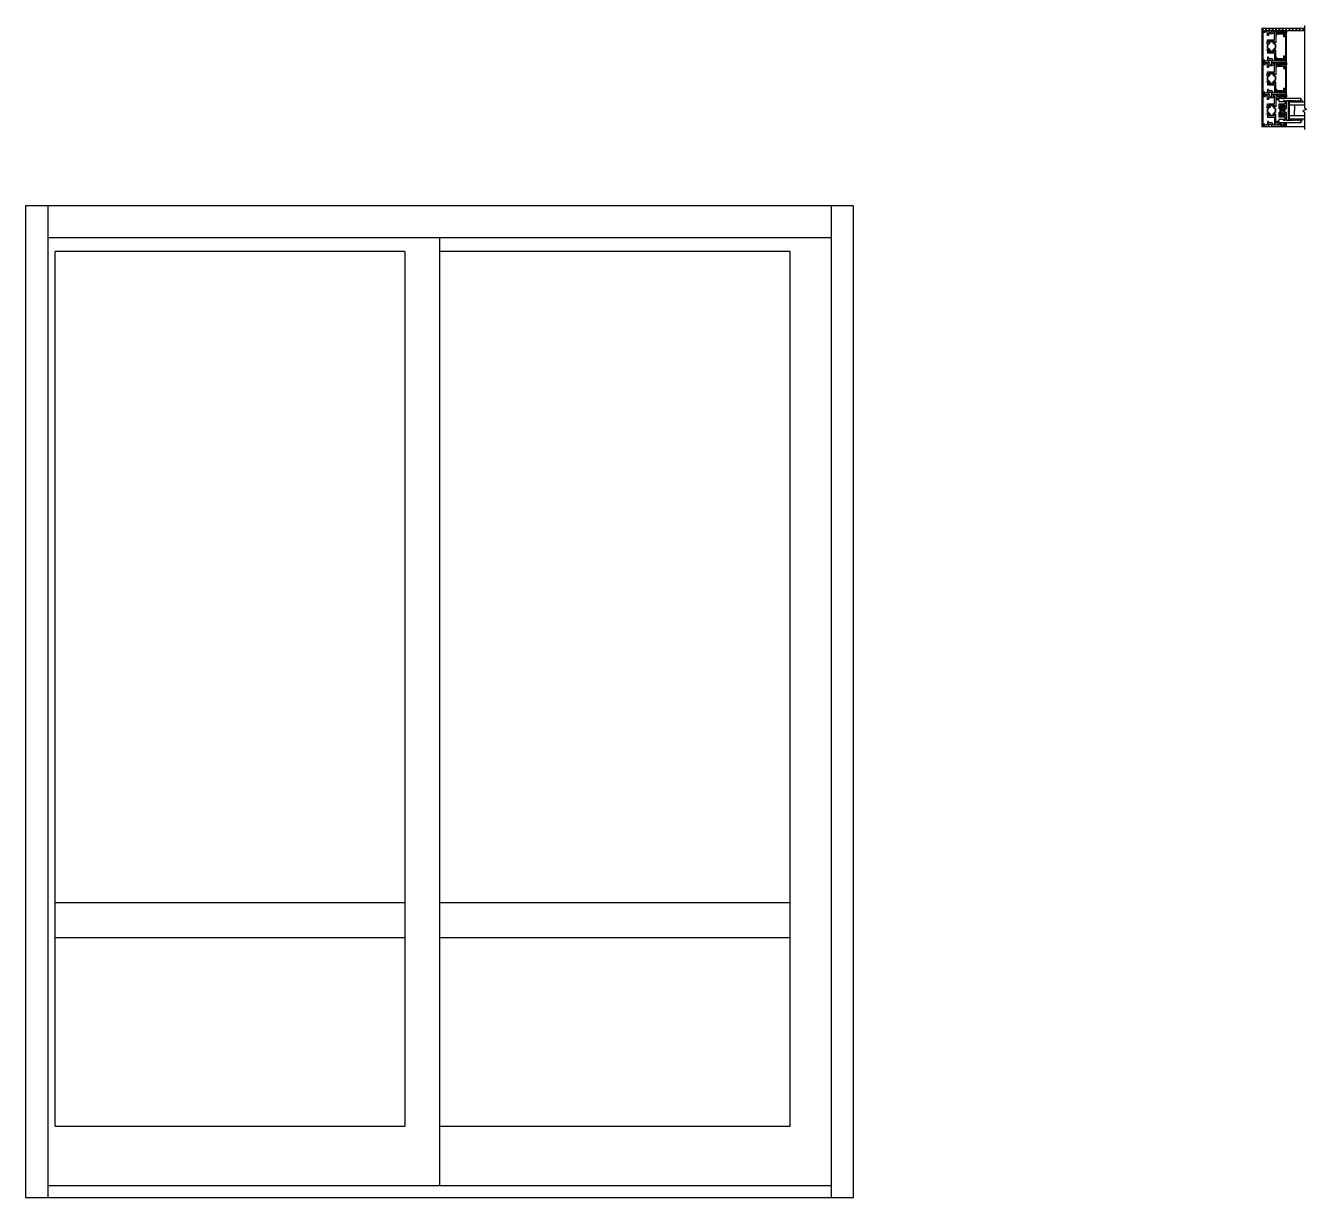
# Model space of a CAD drawing. Extents: x -81 to 107, y -69 to 26.
# Drawn here: x -81.2 to -4.9, y -69.5 to 0.3 of the extents above; entities that cross this region are included whole.
import ezdxf

# ---------------------------------------------------------------- set-up
doc = ezdxf.new("R2010")
doc.units = 0
doc.header["$LTSCALE"] = 0.25
doc.header["$MEASUREMENT"] = 0
doc.linetypes.add('HIDDEN', pattern=[0.375, 0.25, -0.125])
doc.layers.get('0').update_dxf_attribs({"linetype": 'CONTINUOUS'})
for name, color, linetype in [('DIM', 7, 'CONTINUOUS'), ('ELEV_VENT', 5, 'CONTINUOUS'), ('FRAME', 1, 'CONTINUOUS'), ('GLASS-VINYL', 7, 'CONTINUOUS'), ('SEAL', 7, 'CONTINUOUS'), ('SILL-PAN', 7, 'CONTINUOUS'), ('VENT', 5, 'CONTINUOUS')]:
    doc.layers.add(name, color=color, linetype=linetype)

# ---------------------------------------------------------------- blocks, each defined once
blk = doc.blocks.new('3710 Jamb Filler')
blk.add_lwpolyline([(-0.12, 0.774, 0.414214), (-0.15, 0.804), (-0.27, 0.804, 0.414214), (-0.28, 0.794), (-0.28, 0.789), (-0.53, 0.789), (-0.53, 0.794, 0.414214), (-0.54, 0.804), (-0.585, 0.804, 0.414214), (-0.615, 0.774), (-0.615, 0.674, 0.414214), (-0.605, 0.664), (-0.575, 0.664, 0.414214), (-0.565, 0.674), (-0.565, 0.739), (-0.17, 0.739), (-0.17, 0.601, 0.414214), (-0.16, 0.591), (-0.05, 0.591), (-0.05, -0.591), (-0.16, -0.591, 0.414214), (-0.17, -0.601), (-0.17, -0.739), (-0.565, -0.739), (-0.565, -0.674, 0.414214), (-0.575, -0.664), (-0.605, -0.664, 0.414214), (-0.615, -0.674), (-0.615, -0.774, 0.414214), (-0.585, -0.804), (-0.54, -0.804, 0.414214), (-0.53, -0.794), (-0.53, -0.789), (-0.28, -0.789), (-0.28, -0.794, 0.414214), (-0.27, -0.804), (-0.15, -0.804, 0.414214), (-0.12, -0.774), (-0.12, -0.641), (-0.084, -0.641), (-0.019, -0.754, 0.767327), (0, -0.749), (0, 0.749, 0.767327), (-0.019, 0.754), (-0.084, 0.641), (-0.12, 0.641)], format="xyb", close=True)
blk = doc.blocks.new('3073 FIXED STILE')
at = {"linetype": 'Continuous'}
h = blk.add_hatch(dxfattribs=at)
h.set_pattern_fill('PLAST', scale=0.4, angle=-45, style=0)
h.set_pattern_definition([(315, (-24.43819, 6.21396), (0.07071068, 0.07071068), []), (315, (-24.42935, 6.2228), (0.07071068, 0.07071068), []), (315, (-24.42051, 6.23164), (0.07071068, 0.07071068), [])])
edge = h.paths.add_edge_path()
edge.add_line((0, 0.125), (0, -0.125))
edge.add_line((0, -0.125), (-0.027, -0.125))
edge.add_arc((-0.027, -0.15), 0.025, 90, 274.58122)
edge.add_line((-0.025, -0.175), (0, -0.175))
edge.add_line((0, -0.175), (0, -0.282))
edge.add_arc((-0.031, -0.282), 0.031, 270, 360, ccw=False)
edge.add_line((-0.031, -0.313), (-0.281, -0.313))
edge.add_arc((-0.281, -0.282), 0.031, 180, 270, ccw=False)
edge.add_line((-0.312, -0.282), (-0.312, -0.175))
edge.add_line((-0.312, -0.175), (-0.287, -0.175))
edge.add_arc((-0.287, -0.15), 0.025, 270, 445.41878)
edge.add_line((-0.285, -0.125), (-0.312, -0.125))
edge.add_line((-0.312, -0.125), (-0.312, 0.125))
edge.add_line((-0.312, 0.125), (-0.287, 0.125))
edge.add_arc((-0.287, 0.15), 0.025, 270, 445.41878)
edge.add_arc((-0.283, 0.205), 0.0297, 188.98642, 265.41878, ccw=False)
edge.add_line((-0.312, 0.2), (-0.312, 0.282))
edge.add_arc((-0.281, 0.282), 0.031, 90, 180, ccw=False)
edge.add_line((-0.281, 0.313), (-0.031, 0.313))
edge.add_arc((-0.031, 0.282), 0.031, 0, 90, ccw=False)
edge.add_line((0, 0.282), (0, 0.175))
edge.add_line((0, 0.175), (-0.025, 0.175))
edge.add_arc((-0.025, 0.15), 0.025, 90, 269.99542)
edge.add_line((-0.025, 0.125), (0, 0.125))
at = {"color": 7}
blk.add_line((-0.312, 0.125), (-0.312, 0), dxfattribs=at)
for points in [[(-0.312, 0.2, 0.414214), (-0.287, 0.175, -0.414214), (-0.262, 0.15), (-0.262, 0.149, -0.414214), (-0.286, 0.125), (-0.406, 0.125), (-0.406, 0.595), (-0.749, 0.595), (-0.749, 0.565), (-0.769, 0.565), (-0.829, 0.595), (-0.849, 0.595), (-0.849, 0.565), (-0.869, 0.565), (-0.929, 0.595), (-0.949, 0.595), (-0.949, 0.565), (-0.969, 0.565), (-1.029, 0.595), (-1.049, 0.595), (-1.049, 0.565), (-1.069, 0.565), (-1.129, 0.595), (-1.149, 0.595), (-1.149, 0.565), (-1.218, 0.565, -0.414214), (-1.249, 0.596), (-1.249, 0.681), (-1.27, 0.681, -0.414214), (-1.285, 0.696), (-1.285, 0.698, -0.414214), (-1.27, 0.713), (0.151, 0.713), (0.157, 0.713, -0.414214), (0.187, 0.683), (0.187, 0.682, -0.414214), (0.156, 0.651), (0.062, 0.651), (0.062, 0.544), (-0.25, 0.544), (-0.25, 0.594), (-0.312, 0.594), (-0.312, 0.375), (0.062, 0.375), (0.062, 0.156, -0.414214), (0.031, 0.125), (-0.026, 0.125, -0.414214), (-0.05, 0.149), (-0.05, 0.151, -0.414214), (-0.026, 0.175), (-0.025, 0.175, 0.414214), (0, 0.2), (0, 0.282, 0.414214), (-0.031, 0.313), (-0.281, 0.313, 0.414214), (-0.312, 0.282)], [(-1.285, -0.696, -0.414214), (-1.27, -0.681), (-1.249, -0.681), (-1.249, -0.596, -0.414214), (-1.218, -0.565), (-1.149, -0.565), (-1.149, -0.595), (-1.129, -0.595), (-1.069, -0.565), (-1.049, -0.565), (-1.049, -0.595), (-1.029, -0.595), (-0.969, -0.565), (-0.949, -0.565), (-0.949, -0.595), (-0.929, -0.595), (-0.869, -0.565), (-0.849, -0.565), (-0.849, -0.595), (-0.829, -0.595), (-0.769, -0.565), (-0.749, -0.565), (-0.749, -0.595), (-0.406, -0.595), (-0.406, -0.125), (-0.286, -0.125, -0.414214), (-0.262, -0.149), (-0.262, -0.15, -0.414214), (-0.287, -0.175, 0.414214), (-0.312, -0.2), (-0.312, -0.282, 0.414214), (-0.281, -0.313), (-0.031, -0.313, 0.414214), (0, -0.282), (0, -0.2, 0.414214), (-0.025, -0.175), (-0.026, -0.175, -0.414214), (-0.05, -0.151), (-0.05, -0.149, -0.414214), (-0.026, -0.125), (0.031, -0.125, -0.414214), (0.062, -0.156), (0.062, -0.375), (-0.312, -0.375), (-0.312, -0.594), (-0.25, -0.594), (-0.25, -0.544), (0.062, -0.544), (0.062, -0.651), (0.156, -0.651, -0.414214), (0.187, -0.682), (0.187, -0.683, -0.414214), (0.157, -0.713), (0.151, -0.713), (-1.27, -0.713, -0.414214), (-1.285, -0.698)]]:
    blk.add_lwpolyline(points, format="xyb", close=True)
blk.add_lwpolyline([(0, 0.125), (0, -0.125), (-0.027, -0.125, 1.0408), (-0.025, -0.175), (0, -0.175), (0, -0.282, -0.414214), (-0.031, -0.313), (-0.281, -0.313, -0.414214), (-0.312, -0.282), (-0.312, -0.175), (-0.287, -0.175, 0.9608), (-0.285, -0.125), (-0.312, -0.125), (-0.312, 0.125), (-0.287, 0.125, 0.9608), (-0.285, 0.175, -0.346439), (-0.312, 0.2), (-0.312, 0.282, -0.414214), (-0.281, 0.313), (-0.031, 0.313, -0.414214), (0, 0.282), (0, 0.175), (-0.025, 0.175, 0.99996), (-0.025, 0.125)], format="xyb", close=True, dxfattribs=at)
blk = doc.blocks.new('3711-JAMB')
h = blk.add_hatch(color=7)
h.dxf.hatch_style = 1
edge = h.paths.add_edge_path(flags=16)
edge.add_arc((-0.976, -0.753), 0.0472, -50.00025, 0, ccw=False)
edge.add_line((-0.945, -0.789), (-1.041, -0.87))
edge.add_arc((-1.011, -0.906), 0.0472, 129.99975, 180)
edge.add_line((-1.058, -0.906), (-1.058, -1.002))
edge.add_arc((-1.011, -1.002), 0.0472, 180, 230.00025)
edge.add_line((-1.041, -1.038), (-0.945, -1.119))
edge.add_arc((-0.976, -1.155), 0.0472, 0, 50.00025, ccw=False)
edge.add_line((-0.928, -1.155), (-0.928, -1.165))
edge.add_arc((-0.893, -1.165), 0.0355, 180.79845, 270)
edge.add_line((-0.893, -1.2), (-0.853, -1.2))
edge.add_arc((-0.853, -1.165), 0.0355, 270, 359.20155)
edge.add_line((-0.818, -1.165), (-0.818, -1.155))
edge.add_arc((-0.77, -1.155), 0.0472, 129.99975, 180, ccw=False)
edge.add_line((-0.801, -1.119), (-0.705, -1.038))
edge.add_arc((-0.735, -1.002), 0.0472, 309.99975, 360)
edge.add_line((-0.688, -1.002), (-0.688, -0.906))
edge.add_arc((-0.735, -0.906), 0.0472, 360, 410.00025)
edge.add_line((-0.705, -0.87), (-0.801, -0.789))
edge.add_arc((-0.77, -0.753), 0.0472, 180, 230.00025, ccw=False)
edge.add_line((-0.818, -0.753), (-0.818, -0.743))
edge.add_arc((-0.853, -0.743), 0.0355, 0.79846, 90)
edge.add_line((-0.853, -0.708), (-0.893, -0.708))
edge.add_arc((-0.893, -0.743), 0.0355, 90, 179.20155)
edge.add_line((-0.928, -0.743), (-0.928, -0.753))
edge = h.paths.add_edge_path()
edge.add_arc((-0.719, -0.744), 0.0302, 149.99987, 229.99985)
edge.add_line((-0.738, -0.767), (-0.644, -0.847))
edge.add_arc((-0.663, -0.87), 0.0302, 0, 49.99985, ccw=False)
edge.add_line((-0.633, -0.87), (-0.633, -1.038))
edge.add_arc((-0.663, -1.038), 0.0302, 310.00015, 360, ccw=False)
edge.add_line((-0.644, -1.061), (-0.738, -1.141))
edge.add_arc((-0.719, -1.164), 0.0302, 130.00015, 210.00013)
edge.add_line((-0.745, -1.179), (-0.712, -1.237))
edge.add_arc((-0.722, -1.243), 0.0119, 0, 30.00013, ccw=False)
edge.add_line((-0.71, -1.243), (-0.71, -1.257))
edge.add_arc((-0.722, -1.257), 0.0119, -89.93104, 0.06896, ccw=False)
edge.add_line((-0.722, -1.269), (-0.765, -1.269))
edge.add_arc((-0.765, -1.259), 0.00991, 216.8699, 270, ccw=False)
edge.add_line((-0.773, -1.265), (-0.973, -1.265))
edge.add_arc((-0.981, -1.259), 0.00991, 270, 323.1301, ccw=False)
edge.add_line((-0.981, -1.269), (-1.024, -1.269))
edge.add_arc((-1.024, -1.257), 0.0119, 180, 270, ccw=False)
edge.add_line((-1.036, -1.257), (-1.036, -1.243))
edge.add_arc((-1.024, -1.243), 0.0119, 149.99987, 180, ccw=False)
edge.add_line((-1.034, -1.237), (-1.001, -1.179))
edge.add_arc((-1.027, -1.164), 0.0302, 329.99987, 409.99985)
edge.add_line((-1.008, -1.141), (-1.102, -1.061))
edge.add_arc((-1.083, -1.038), 0.0302, 180, 229.99985, ccw=False)
edge.add_line((-1.113, -1.038), (-1.113, -0.87))
edge.add_arc((-1.083, -0.87), 0.0302, 130.00015, 180, ccw=False)
edge.add_line((-1.102, -0.847), (-1.008, -0.767))
edge.add_arc((-1.027, -0.744), 0.0302, 310.00015, 390.00013)
edge.add_line((-1.001, -0.729), (-1.034, -0.671))
edge.add_arc((-1.024, -0.665), 0.0119, 180, 210.00013, ccw=False)
edge.add_line((-1.036, -0.665), (-1.036, -0.651))
edge.add_arc((-1.024, -0.651), 0.0119, 90, 180, ccw=False)
edge.add_line((-1.024, -0.639), (-0.981, -0.639))
edge.add_arc((-0.981, -0.649), 0.00991, 36.8699, 90, ccw=False)
edge.add_line((-0.973, -0.643), (-0.773, -0.643))
edge.add_arc((-0.765, -0.649), 0.00991, 90, 143.1301, ccw=False)
edge.add_line((-0.765, -0.639), (-0.722, -0.639))
edge.add_arc((-0.722, -0.651), 0.0119, -0.06896, 89.93104, ccw=False)
edge.add_line((-0.71, -0.651), (-0.71, -0.665))
edge.add_arc((-0.722, -0.665), 0.0119, -30.00013, 0, ccw=False)
edge.add_line((-0.712, -0.671), (-0.745, -0.729))
for points in [[(-1.037, -0.21), (-1.039, -0.21, 0.414214), (-1.049, -0.22), (-1.049, -0.294, -0.414214), (-1.059, -0.304), (-1.114, -0.304, -0.414214), (-1.124, -0.294), (-1.124, -0.175), (-1.138, -0.175), (-1.138, -0.085, 0.414214), (-1.148, -0.075), (-1.255, -0.075, 0.414214), (-1.265, -0.085), (-1.265, -0.125, -0.414214), (-1.275, -0.135), (-1.323, -0.135, -0.414214), (-1.333, -0.125), (-1.333, -0.01, -0.414214), (-1.323, 0), (-1.026, 0, -0.546624), (-1.011, -0.023), (-1.062, -0.121, 0.546624), (-1.053, -0.135), (-0.885, -0.135, 0.414214), (-0.875, -0.125), (-0.875, -0.01, -0.414214), (-0.865, 0), (0, 0, -0.414214), (0.01, -0.01), (0.01, -0.125, -0.414214), (-0.03, -0.165), (-0.09, -0.165, -0.414214), (-0.11, -0.145, -0.414214), (-0.09, -0.125), (-0.07, -0.125, 0.414214), (-0.045, -0.1), (-0.045, -0.1, 0.414214), (-0.07, -0.075), (-0.331, -0.075, 0.414214), (-0.355, -0.1), (-0.355, -0.1, 0.414214), (-0.331, -0.125), (-0.31, -0.125, -0.414214), (-0.29, -0.145), (-0.29, -0.145, -0.414214), (-0.309, -0.165), (-0.37, -0.165, -0.414214), (-0.41, -0.125), (-0.41, -0.075), (-0.455, -0.075), (-0.455, -0.14, -0.414214), (-0.48, -0.165), (-0.48, -0.165, -0.414214), (-0.505, -0.141), (-0.505, -0.075), (-0.615, -0.075), (-0.615, -0.737), (-0.736, -0.737, -0.585524), (-0.742, -0.725), (-0.708, -0.665, 0.137872), (-0.706, -0.659), (-0.706, -0.651, 0.414214), (-0.718, -0.639), (-1.032, -0.639, -0.213422), (-1.04, -0.635, 0.6885), (-1.061, -0.643), (-1.061, -0.649, 0.065543), (-1.061, -0.652), (-1.04, -0.728, 0.267949), (-1.032, -0.736), (-1.028, -0.737, -0.57735), (-1.024, -0.751), (-1.038, -0.765, -0.176327), (-1.046, -0.768), (-1.139, -0.777, -0.548619), (-1.151, -0.761), (-1.131, -0.705, -0.263725), (-1.122, -0.698, 0.359508), (-1.112, -0.686), (-1.112, -0.651, 0.414214), (-1.124, -0.639), (-1.124, -0.564), (-0.7, -0.564, 0.414214), (-0.69, -0.554), (-0.69, -0.085, 0.414214), (-0.7, -0.075), (-0.79, -0.075, 0.414214), (-0.8, -0.085), (-0.8, -0.15, -0.414214), (-0.86, -0.21), (-1.039, -0.21)], [(-1.037, -1.698), (-1.039, -1.698, -0.414214), (-1.049, -1.688), (-1.049, -1.614, 0.414214), (-1.059, -1.604), (-1.114, -1.604, 0.414214), (-1.124, -1.614), (-1.124, -1.733), (-1.138, -1.733), (-1.138, -1.823, -0.414214), (-1.148, -1.833), (-1.255, -1.833, -0.414214), (-1.265, -1.823), (-1.265, -1.783, 0.414214), (-1.275, -1.773), (-1.323, -1.773, 0.414214), (-1.333, -1.783), (-1.333, -1.898, 0.414214), (-1.323, -1.908), (-1.026, -1.908, 0.546624), (-1.011, -1.885), (-1.062, -1.787, -0.546624), (-1.053, -1.773), (-0.885, -1.773, -0.414214), (-0.875, -1.783), (-0.875, -1.898, 0.414214), (-0.865, -1.908), (0, -1.908, 0.414214), (0.01, -1.898), (0.01, -1.783, 0.414214), (-0.03, -1.743), (-0.09, -1.743, 0.414214), (-0.11, -1.763, 0.414214), (-0.09, -1.783), (-0.07, -1.783, -0.414214), (-0.045, -1.808), (-0.045, -1.808, -0.414214), (-0.07, -1.833), (-0.331, -1.833, -0.414214), (-0.355, -1.808), (-0.355, -1.808, -0.414214), (-0.331, -1.783), (-0.31, -1.783, 0.414214), (-0.29, -1.763), (-0.29, -1.763, 0.414214), (-0.309, -1.743), (-0.37, -1.743, 0.414214), (-0.41, -1.783), (-0.41, -1.833), (-0.455, -1.833), (-0.455, -1.768, 0.414214), (-0.48, -1.743), (-0.48, -1.743, 0.414214), (-0.505, -1.767), (-0.505, -1.833), (-0.615, -1.833), (-0.615, -1.171), (-0.736, -1.171, 0.585524), (-0.742, -1.183), (-0.708, -1.243, -0.137872), (-0.706, -1.249), (-0.706, -1.257, -0.414214), (-0.718, -1.269), (-1.032, -1.269, 0.213422), (-1.04, -1.273, -0.6885), (-1.061, -1.265), (-1.061, -1.259, -0.065543), (-1.061, -1.256), (-1.04, -1.18, -0.267949), (-1.032, -1.172), (-1.028, -1.171, 0.57735), (-1.024, -1.157), (-1.038, -1.143, 0.176327), (-1.046, -1.14), (-1.139, -1.131, 0.548619), (-1.151, -1.147), (-1.131, -1.203, 0.263725), (-1.122, -1.21, -0.359508), (-1.112, -1.222), (-1.112, -1.257, -0.414214), (-1.124, -1.269), (-1.124, -1.344), (-0.7, -1.344, -0.414214), (-0.69, -1.354), (-0.69, -1.823, -0.414214), (-0.7, -1.833), (-0.79, -1.833, -0.414214), (-0.8, -1.823), (-0.8, -1.758, 0.414214), (-0.86, -1.698), (-1.039, -1.698)]]:
    blk.add_lwpolyline(points, format="xyb")
at = {"color": 7}
blk.add_lwpolyline([(-0.745, -0.729, 0.36397), (-0.738, -0.767), (-0.644, -0.847, -0.221694), (-0.633, -0.87), (-0.633, -1.038, -0.221694), (-0.644, -1.061), (-0.738, -1.141, 0.36397), (-0.745, -1.179), (-0.712, -1.237, -0.131653), (-0.71, -1.243), (-0.71, -1.257, -0.414214), (-0.722, -1.269), (-0.765, -1.269, -0.236068), (-0.773, -1.265), (-0.973, -1.265, -0.236068), (-0.981, -1.269), (-1.024, -1.269, -0.414214), (-1.036, -1.257), (-1.036, -1.243, -0.131653), (-1.034, -1.237), (-1.001, -1.179, 0.36397), (-1.008, -1.141), (-1.102, -1.061, -0.221694), (-1.113, -1.038), (-1.113, -0.87, -0.221694), (-1.102, -0.847), (-1.008, -0.767, 0.36397), (-1.001, -0.729), (-1.034, -0.671, -0.131653), (-1.036, -0.665), (-1.036, -0.651, -0.414214), (-1.024, -0.639), (-0.981, -0.639, -0.236068), (-0.973, -0.643), (-0.773, -0.643, -0.236068), (-0.765, -0.639), (-0.722, -0.639, -0.414214), (-0.71, -0.651), (-0.71, -0.665, -0.131653), (-0.712, -0.671)], format="xyb", close=True, dxfattribs=at)
blk = doc.blocks.new('*U154')
for points in [[(-0.135, 0.031), (-0.135, 0.013, 0.414214), (-0.128, 0.006), (0.035, 0.006)], [(-0.129, 0.028), (-0.129, 0.016, 0.414214), (-0.126, 0.012), (0.126, 0.012, 0.414214), (0.129, 0.016), (0.129, 0.028)], [(-0.07, 0.038, 0.414214), (-0.063, 0.045), (-0.063, 0.068)], [(-0.035, 0.006), (-0.035, 0), (0.035, 0), (0.041, 0.006), (0.128, 0.006, 0.414214), (0.135, 0.013), (0.135, 0.031)]]:
    blk.add_lwpolyline(points, format="xyb")
blk.add_lwpolyline([(0.041, 0.012), (0.035, 0.006), (0.035, 0.012)])
for points, weights, degree, knots in [([(-0.135, 0.031), (-0.135, 0.038), (-0.128, 0.038), (-0.099, 0.038), (-0.07, 0.038)], [1, 0.707106873747, 1, 1, 1], 2, [0, 0, 0, 1.570796, 1.570796, 2.570796, 2.570796, 2.570796]), ([(-0.129, 0.028), (-0.129, 0.03), (-0.128, 0.031), (-0.127, 0.032), (-0.126, 0.032), (-0.028, 0.032), (0.07, 0.032), (0.098, 0.032), (0.126, 0.032), (0.129, 0.032), (0.129, 0.028)], [1, 0.923879507465, 1, 0.923879507465, 1, 1, 1, 1, 1, 0.707106873747, 1], 2, [0, 0, 0, 0.785398, 0.785398, 1.570797, 1.570797, 2.570797, 2.570797, 3.570797, 3.570797, 5.141593, 5.141593, 5.141593]), ([(0.07, 0.038), (0.089, 0.038), (0.109, 0.038), (0.128, 0.038), (0.13, 0.038), (0.132, 0.037), (0.133, 0.036)], [1, 1, 1, 1, 0.949253004976, 0.949253004976, 1], 3, [2.90668, 2.90668, 2.90668, 2.90668, 3.90668, 3.90668, 3.90668, 4.692079, 4.692079, 4.692079, 4.692079])]:
    blk.add_rational_spline(points, weights, degree=degree, knots=knots)
for points, knots in [([(-0.063, 0.068), (-0.067, 0.094), (-0.147, 0.149), (0, 0.171), (0.157, 0.149), (0.067, 0.094), (0.063, 0.068)], [0, 0, 0, 0, 0.0788466, 0.167942, 0.2570375, 0.335884, 0.335884, 0.335884, 0.335884]), ([(-0.057, 0.069), (-0.061, 0.094), (-0.088, 0.115), (-0.1, 0.138), (-0.099, 0.14), (0, 0.169), (0.095, 0.146), (0.102, 0.14), (0.104, 0.135), (0.1, 0.128), (0.083, 0.109), (0.072, 0.098), (0.061, 0.081), (0.058, 0.075), (0.057, 0.069)], [2.5712303, 2.5712303, 2.5712303, 2.5712303, 2.6347872, 2.6347872, 2.6774866, 2.6774866, 2.7903183, 2.8239397, 2.8239397, 2.8575611, 2.8575611, 2.8911826, 2.8911826, 2.9071143, 2.9071143, 2.9071143, 2.9071143])]:
    blk.add_open_spline(points, degree=3, knots=knots)
for points, weights in [([(-0.07, 0.032), (-0.062, 0.032), (-0.057, 0.037), (-0.057, 0.045)], [1, 0.804737854124, 0.804737854124, 1]), ([(0.057, 0.045), (0.057, 0.042), (0.058, 0.038), (0.061, 0.036)], [1, 0.94925295377, 0.94925295377, 1]), ([(0.061, 0.036), (0.063, 0.033), (0.067, 0.032), (0.07, 0.032)], [1, 0.94925295377, 0.94925295377, 1]), ([(0.063, 0.045), (0.063, 0.041), (0.066, 0.038), (0.07, 0.038)], [1, 0.804737854124, 0.804737854124, 1]), ([(0.133, 0.036), (0.134, 0.035), (0.135, 0.033), (0.135, 0.031)], [1, 0.949253004976, 0.949253004976, 1])]:
    blk.add_rational_spline(points, weights, degree=3)
for points in [[(-0.057, 0.068), (-0.057, 0.069), (-0.057, 0.069), (-0.057, 0.069)], [(-0.057, 0.045), (-0.057, 0.053), (-0.057, 0.061), (-0.057, 0.068)], [(0.057, 0.069), (0.057, 0.069), (0.057, 0.069), (0.057, 0.068)], [(0.057, 0.068), (0.057, 0.061), (0.057, 0.053), (0.057, 0.045)], [(0.063, 0.068), (0.063, 0.06), (0.063, 0.053), (0.063, 0.045)]]:
    blk.add_open_spline(points, degree=3)

msp = doc.modelspace()

# ---------------------------------------------------------------- linework, layer by layer
at = {"color": 7}
for p, q in [((-5.056, -4.483), (-5.968, -4.483)), ((-5.655, -4.483), (-5.655, -4.796)), ((-5.056, -5.108), (-5.968, -5.108)), ((-5.655, -5.108), (-5.655, -4.796))]:
    msp.add_line(p, q, dxfattribs=at)
msp.add_lwpolyline([(-5.056, -4.296), (-5.968, -4.296), (-5.968, -4.796), (-5.968, -5.296), (-5.056, -5.296)], dxfattribs=at)
for centre, start, end in [((-5.29, -4.277), 350.75896, 85.37734), ((-5.29, -5.314), 274.62266, 9.24104)]:
    msp.add_arc(centre, 0.116, start, end)
at = {"layer": 'DIM'}
for p, q in [((-7.599, 0.114), (-5.056, 0.114)), ((-7.599, -0.025), (-5.056, -0.025)), ((-7.599, -5.749), (-5.056, -5.749))]:
    msp.add_line(p, q, dxfattribs=at)
at = {"layer": 'ELEV_VENT', "color": 5}
for p, q in [((-56.541, -12.367), (-56.541, -68.795)), ((-58.619, -13.19), (-79.421, -13.19)), ((-79.421, -65.244), (-79.421, -13.19)), ((-58.619, -13.19), (-58.619, -65.244)), ((-35.673, -13.19), (-56.541, -13.19)), ((-35.673, -65.244), (-35.673, -13.19)), ((-79.421, -51.943), (-58.619, -51.943)), ((-56.541, -51.943), (-35.673, -51.943)), ((-79.421, -54.02), (-58.619, -54.02)), ((-56.541, -54.02), (-35.673, -54.02)), ((-79.421, -65.244), (-58.619, -65.244)), ((-56.541, -65.244), (-35.673, -65.244))]:
    msp.add_line(p, q, dxfattribs=at)
at = {"layer": 'FRAME', "color": 1}
for p, q in [((-31.896, -10.476), (-81.187, -10.476)), ((-81.187, -10.476), (-81.187, -69.493)), ((-79.866, -10.476), (-79.866, -69.493)), ((-33.217, -69.493), (-33.217, -10.476)), ((-31.896, -69.493), (-31.896, -10.476)), ((-33.217, -12.367), (-79.866, -12.367)), ((-79.866, -68.795), (-33.217, -68.795)), ((-81.187, -69.493), (-31.896, -69.493))]:
    msp.add_line(p, q, dxfattribs=at)
at = {"layer": 'GLASS-VINYL', "color": 7}
msp.add_line((-6.033, -4.2), (-6.033, -5.39), dxfattribs=at)
at = {"layer": 'GLASS-VINYL'}
msp.add_lwpolyline([(-5.056, 0.257), (-5.056, -4.644), (-4.942, -4.728), (-5.146, -4.819), (-5.056, -4.894), (-5.056, -5.932)], dxfattribs=at)
at = {"layer": 'SILL-PAN'}
for p, q in [((-7.599, 0.114), (-7.599, -5.749)), ((-7.537, -0.025), (-7.537, -5.748))]:
    msp.add_line(p, q, dxfattribs=at)
at = {"layer": 'SILL-PAN', "linetype": 'HIDDEN'}
msp.add_line((-7.599, 0.045), (-5.056, 0.045), dxfattribs=at)

# ---------------------------------------------------------------- block references
at = {"layer": 'FRAME'}
for name, p in [('3711-JAMB', (-6.141, -0.025)), ('3710 Jamb Filler', (-6.131, -0.979)), ('3711-JAMB', (-6.141, -1.933)), ('3710 Jamb Filler', (-6.131, -2.887)), ('3711-JAMB', (-6.141, -3.841))]:
    msp.add_blockref(name, p, dxfattribs=at)
at = {"layer": 'SEAL', "xscale": -1, "rotation": 180}
msp.add_blockref('*U154', (-6.341, -3.916), dxfattribs=at)
at = {"layer": 'SEAL'}
msp.add_blockref('*U154', (-6.341, -5.674), dxfattribs=at)
at = {"layer": 'VENT', "xscale": -1}
msp.add_blockref('3073 FIXED STILE', (-6.529, -4.795), dxfattribs=at)

doc.saveas('drawing.dxf')
